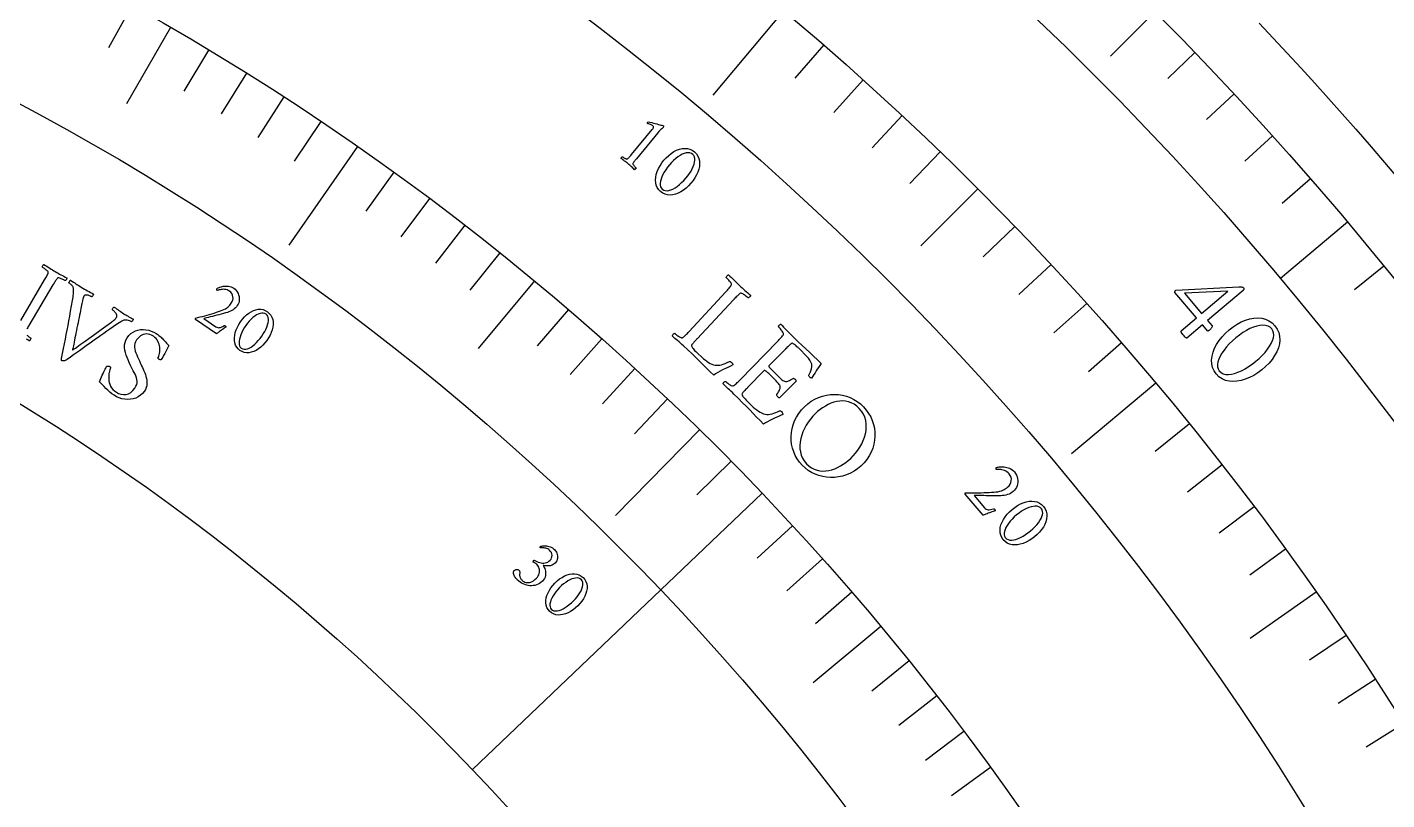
# Model space of a CAD drawing. Header units: millimetres. Extents: x -60 to 60, y -60 to 77.
# Drawn here: x 21.3 to 45.75, y 27.41 to 41.3 of the extents above; entities that cross this region are included whole.
import ezdxf

# ---------------------------------------------------------------- set-up
doc = ezdxf.new("R2010")
doc.units = ezdxf.units.MM
for name, color, linetype in [('CUT_OUTER', 1, 'Continuous'), ('ENGRAVE', 7, 'Continuous'), ('ENGRAVE_FINE', 8, 'Continuous'), ('TEXT', 5, 'Continuous')]:
    doc.layers.add(name, color=color, linetype=linetype)

msp = doc.modelspace()

# ---------------------------------------------------------------- linework, layer by layer
at = {"layer": 'CUT_OUTER'}
msp.add_lwpolyline([(43.4548, 41.3724), (43.7079, 41.105), (43.9593, 40.8361), (44.209, 40.5656), (44.4571, 40.2935), (44.7035, 40.02), (44.9482, 39.7449), (45.1912, 39.4684), (45.4325, 39.1904), (45.6721, 38.9109), (45.91, 38.6299)], dxfattribs=at)
at = {"layer": 'ENGRAVE'}
for points in [[(34.9034, 41.5962), (33.6306, 40.0794)], [(41.5779, 41.5779), (40.7824, 40.7824)], [(23.8767, 41.294), (23.0838, 39.9227)], [(27.2413, 39.1561), (26.0077, 37.383)], [(38.3959, 38.3959), (37.3692, 37.3692)], [(45.0434, 37.7959), (43.8369, 36.7835)], [(30.4203, 36.7409), (29.4102, 35.5208)], [(41.5962, 34.9034), (40.0794, 33.6306)], [(33.3912, 34.0634), (31.8792, 32.5209)], [(34.5164, 32.9227), (29.3064, 27.9533)], [(44.48, 31.1452), (43.2905, 30.3124)], [(36.6513, 30.5283), (35.4342, 29.5145)]]:
    msp.add_lwpolyline(points, dxfattribs=at)
for radius in [58.8, 58.8, 57.225, 54.3, 54.3, 51.99, 47.7, 47.7, 45.18, 40.5, 40.5]:
    msp.add_circle((0, 0), radius, dxfattribs=at)
at = {"layer": 'ENGRAVE_FINE'}
for points in [[(23.1836, 41.6871), (22.7637, 40.932)], [(24.5634, 40.8893), (24.1184, 40.1486)], [(35.624, 40.9807), (35.1044, 40.383)], [(42.2972, 40.8459), (41.8116, 40.377)], [(25.2433, 40.473), (24.7861, 39.7399)], [(36.3338, 40.3528), (35.8038, 39.7642)], [(43.0036, 40.1015), (42.5099, 39.6412)], [(25.9164, 40.0453), (25.447, 39.32)], [(37.0325, 39.7125), (36.4924, 39.1333)], [(26.5825, 39.6063), (26.101, 38.8889)], [(43.6969, 39.3449), (43.1953, 38.8932)], [(37.7199, 39.0602), (37.1698, 38.4904)], [(27.8927, 38.6948), (27.3874, 37.9939)], [(44.3769, 38.5763), (43.8675, 38.1334)], [(28.5365, 38.2225), (28.0196, 37.5302)], [(29.1724, 37.7393), (28.644, 37.0558)], [(39.0602, 37.7199), (38.4904, 37.1698)], [(29.8005, 37.2454), (29.2607, 36.5708)], [(39.7125, 37.0325), (39.1333, 36.4924)], [(45.6962, 37.004), (45.1716, 36.5792)], [(31.0319, 36.2259), (30.4698, 35.5697)], [(40.3528, 36.3338), (39.7642, 35.8038)], [(31.6349, 35.7005), (31.0619, 35.0538)], [(40.9807, 35.624), (40.383, 35.1044)], [(32.2293, 35.1648), (31.6455, 34.5279)], [(32.8148, 34.6191), (32.2204, 33.992)], [(42.199, 34.1721), (41.5835, 33.6737)], [(33.9585, 33.4979), (33.3434, 32.8911)], [(42.789, 33.4304), (42.1649, 32.9428)], [(43.3659, 32.6786), (42.7334, 32.2019)], [(35.0648, 32.338), (34.4297, 31.7523)], [(43.9296, 31.9167), (43.2889, 31.4512)], [(35.6035, 31.7439), (34.9587, 31.1689)], [(36.1324, 31.1406), (35.4779, 30.5766)], [(45.0167, 30.3642), (44.3601, 29.9213)], [(37.16, 29.907), (36.4869, 29.3653)], [(45.5398, 29.5739), (44.8756, 29.1425)], [(37.6583, 29.2769), (36.9762, 28.7466)], [(38.1462, 28.6383), (37.4553, 28.1196)], [(46.049, 28.7746), (45.3774, 28.3549)], [(38.6235, 27.9913), (37.9239, 27.4843)]]:
    msp.add_lwpolyline(points, dxfattribs=at)
at = {"layer": 'TEXT'}
for points in [[(32.1674, 39.0089), (32.5419, 39.4631), (32.5508, 39.4745), (32.5575, 39.4845), (32.5619, 39.4933), (32.5642, 39.5007), (32.5644, 39.5073), (32.5628, 39.5135), (32.5592, 39.5193), (32.5538, 39.5248), (32.5461, 39.5302), (32.5357, 39.536), (32.5228, 39.5421), (32.5071, 39.5487), (32.4912, 39.5548), (32.4771, 39.5601), (32.4649, 39.5644), (32.4546, 39.5677), (32.4535, 39.5757), (32.4541, 39.5831), (32.4563, 39.5898), (32.4602, 39.5959), (32.4602, 39.5959), (32.4604, 39.5962), (32.4607, 39.5965), (32.4611, 39.597), (32.463, 39.599), (32.4648, 39.6003), (32.4665, 39.6009), (32.4682, 39.6009), (32.4999, 39.5923), (32.5315, 39.5839), (32.5629, 39.5757), (32.5941, 39.5678), (32.624, 39.5603), (32.6511, 39.5534), (32.6756, 39.5471), (32.6975, 39.5414), (32.7155, 39.5366), (32.7286, 39.5331), (32.7366, 39.5308), (32.7397, 39.5297), (32.742, 39.5277), (32.7444, 39.5251), (32.7456, 39.5219), (32.7456, 39.5183), (32.7445, 39.5141), (32.7428, 39.5099), (32.7413, 39.5061), (32.7398, 39.5027), (32.7385, 39.4998), (32.7367, 39.4982), (32.7315, 39.4937), (32.7227, 39.4861), (32.7105, 39.4755), (32.6956, 39.4617), (32.6789, 39.4444), (32.6603, 39.4237), (32.6398, 39.3996), (32.2557, 38.9359), (32.2454, 38.9235), (32.2356, 38.9114), (32.2262, 38.8997), (32.2173, 38.8884), (32.2092, 38.8776), (32.2024, 38.8673), (32.197, 38.8576), (32.1929, 38.8486), (32.1926, 38.8442), (32.1939, 38.8386), (32.1968, 38.8319), (32.2015, 38.824), (32.2073, 38.8157), (32.2136, 38.8075), (32.2204, 38.7995), (32.2277, 38.7917), (32.2347, 38.7845), (32.2407, 38.7786), (32.2457, 38.774), (32.2496, 38.7705), (32.2489, 38.7665), (32.2471, 38.762), (32.2442, 38.7568), (32.2403, 38.7511), (32.2358, 38.7459), (32.2315, 38.742), (32.2272, 38.7395), (32.2229, 38.7384), (32.2071, 38.7535), (32.192, 38.7678), (32.1774, 38.7815), (32.1636, 38.7945), (32.1496, 38.8073), (32.135, 38.8204), (32.1195, 38.8337), (32.1033, 38.8473), (32.0876, 38.8601), (32.0724, 38.8721), (32.0577, 38.8833), (32.0436, 38.8937), (32.0292, 38.904), (32.0137, 38.9151), (31.9972, 38.927), (31.9796, 38.9395), (31.9799, 38.9439), (31.9815, 38.9486), (31.9845, 38.9536), (31.9889, 38.959), (31.9937, 38.9639), (31.9982, 38.9677), (32.0023, 38.9703), (32.0061, 38.9718), (32.0102, 38.9686), (32.0158, 38.9646), (32.0227, 38.9598), (32.031, 38.9542), (32.0401, 38.9485), (32.0492, 38.9433), (32.0584, 38.9387), (32.0677, 38.9346), (32.0763, 38.9316), (32.0832, 38.9301), (32.0885, 38.9301), (32.0923, 38.9318), (32.1005, 38.9374), (32.109, 38.9445), (32.118, 38.9529), (32.1274, 38.9627), (32.1371, 38.9734), (32.147, 38.9847), (32.1571, 38.9965), (32.1674, 39.0089)], [(33.2981, 39.0585), (33.3336, 39.0229), (33.3608, 38.9839), (33.3796, 38.9415), (33.39, 38.8955), (33.3929, 38.8473), (33.3891, 38.7979), (33.3784, 38.7473), (33.3609, 38.6955), (33.3375, 38.6437), (33.3089, 38.593), (33.2752, 38.5434), (33.2364, 38.4949), (33.194, 38.4494), (33.1498, 38.4089), (33.1037, 38.3733), (33.0558, 38.3427), (33.007, 38.3178), (32.9585, 38.2996), (32.9103, 38.288), (32.8623, 38.283), (32.8156, 38.2857), (32.7714, 38.2969), (32.7295, 38.3167), (32.69, 38.3451), (32.6567, 38.3788), (32.6311, 38.4165), (32.6132, 38.4583), (32.6031, 38.504), (32.6001, 38.5524), (32.6037, 38.6021), (32.6137, 38.6531), (32.6303, 38.7054), (32.6527, 38.7578), (32.6804, 38.8091), (32.7133, 38.8593), (32.7514, 38.9083), (32.7932, 38.9543), (32.837, 38.9953), (32.8827, 39.0314), (32.9304, 39.0625), (32.979, 39.0877), (33.0276, 39.106), (33.0761, 39.1175), (33.1244, 39.122), (33.1715, 39.1188), (33.2162, 39.1072), (33.2584, 39.0871), (33.2981, 39.0585)], [(33.2691, 39.0128), (33.2441, 39.0295), (33.2163, 39.0394), (33.1855, 39.0426), (33.1519, 39.0391), (33.1163, 39.0295), (33.0796, 39.0147), (33.0418, 38.9945), (33.0029, 38.9691), (32.9637, 38.9391), (32.9251, 38.9051), (32.8871, 38.8672), (32.8498, 38.8253), (32.8151, 38.782), (32.7842, 38.7386), (32.757, 38.695), (32.7337, 38.6512), (32.7145, 38.6085), (32.7001, 38.5681), (32.6903, 38.5299), (32.6852, 38.494), (32.6853, 38.4614), (32.6912, 38.4332), (32.7028, 38.4093), (32.7203, 38.3898), (32.7464, 38.3723), (32.7751, 38.3621), (32.8065, 38.3592), (32.8404, 38.3636), (32.8762, 38.3744), (32.9132, 38.3906), (32.9512, 38.4122), (32.9904, 38.4392), (33.0298, 38.4705), (33.0685, 38.5052), (33.1065, 38.5432), (33.1437, 38.5845), (33.1791, 38.6279), (33.2103, 38.671), (33.2375, 38.7137), (33.2606, 38.7562), (33.2792, 38.7976), (33.2931, 38.8369), (33.3022, 38.8741), (33.3065, 38.9092), (33.3056, 38.9413), (33.2991, 38.9693), (33.2869, 38.9931), (33.2691, 39.0128)], [(22.2738, 36.6256), (22.3021, 36.6086), (22.3301, 36.5922), (22.3579, 36.5763), (22.3853, 36.5611), (22.4126, 36.5461), (22.4395, 36.5312), (22.4661, 36.5162), (22.4924, 36.5013), (22.4913, 36.4961), (22.4886, 36.4896), (22.4844, 36.4818), (22.4786, 36.4728), (22.4724, 36.4644), (22.4671, 36.4587), (22.4627, 36.4555), (22.4591, 36.455), (22.4542, 36.4576), (22.4467, 36.4611), (22.4365, 36.4655), (22.4237, 36.4708), (22.4095, 36.476), (22.395, 36.4801), (22.3804, 36.4831), (22.3655, 36.485), (22.3515, 36.4848), (22.3394, 36.4811), (22.3292, 36.474), (22.3208, 36.4636), (22.312, 36.4448), (22.3027, 36.4163), (22.2929, 36.3779), (22.2825, 36.3298), (22.2775, 36.3044), (22.2717, 36.2753), (22.2652, 36.2422), (22.258, 36.2053), (22.2502, 36.1654), (22.2419, 36.1236), (22.2331, 36.0798), (22.2239, 36.0342), (22.2144, 35.9875), (22.205, 35.9407), (22.1957, 35.8939), (22.1865, 35.847), (22.1774, 35.8011), (22.1686, 35.7571), (22.16, 35.7151), (22.1517, 35.6749), (22.1439, 35.6375), (22.1368, 35.6037), (22.1305, 35.5735), (22.1248, 35.5469), (22.1201, 35.5249), (22.1167, 35.5085), (22.1146, 35.4978), (22.1137, 35.4927), (22.1201, 35.4969), (22.1314, 35.5048), (22.1477, 35.5162), (22.1689, 35.5314), (22.1942, 35.5495), (22.2227, 35.57), (22.2543, 35.5928), (22.289, 35.6181), (22.3263, 35.6451), (22.3655, 35.6736), (22.4067, 35.7033), (22.4498, 35.7343), (22.4941, 35.7662), (22.5387, 35.7982), (22.5836, 35.8305), (22.6289, 35.8629), (22.6737, 35.895), (22.7172, 35.9262), (22.7593, 35.9563), (22.8002, 35.9855), (22.8154, 35.9965), (22.8305, 36.0083), (22.8455, 36.0208), (22.8603, 36.034), (22.874, 36.0472), (22.8859, 36.0598), (22.8958, 36.0719), (22.9039, 36.0833), (22.9106, 36.0971), (22.9132, 36.1111), (22.9118, 36.1252), (22.9064, 36.1395), (22.8983, 36.1535), (22.8892, 36.1666), (22.8789, 36.179), (22.8675, 36.1906), (22.8564, 36.2007), (22.8469, 36.209), (22.8391, 36.2152), (22.833, 36.2195), (22.8317, 36.2242), (22.8325, 36.2304), (22.8355, 36.238), (22.8406, 36.2472), (22.8468, 36.256), (22.8528, 36.2626), (22.8587, 36.2671), (22.8645, 36.2694), (22.8873, 36.2537), (22.9094, 36.2383), (22.9307, 36.2233), (22.9513, 36.2085), (22.972, 36.1938), (22.9935, 36.179), (23.0159, 36.1641), (23.0391, 36.1491), (23.0582, 36.1369), (23.0753, 36.1262), (23.0904, 36.117), (23.1035, 36.1091), (23.1156, 36.1021), (23.1276, 36.0952), (23.1396, 36.0885), (23.1515, 36.082), (23.1641, 36.0751), (23.178, 36.0674), (23.1931, 36.0589), (23.2096, 36.0495), (23.2083, 36.0443), (23.2052, 36.0378), (23.2004, 36.0301), (23.1938, 36.021), (23.187, 36.0127), (23.1817, 36.007), (23.1778, 36.0041), (23.1753, 36.0039), (23.1681, 36.0078), (23.1567, 36.0128), (23.1413, 36.0189), (23.1219, 36.0262), (23.1006, 36.0323), (23.0798, 36.035), (23.0595, 36.0344), (23.0397, 36.0305), (23.0244, 36.0252), (23.005, 36.0162), (22.9817, 36.0036), (22.9544, 35.9874), (22.9257, 35.9693), (22.898, 35.9513), (22.8715, 35.9333), (22.8461, 35.9154), (22.7873, 35.8737), (22.7311, 35.8337), (22.6774, 35.7954), (22.6262, 35.7588), (22.5767, 35.7234), (22.528, 35.6887), (22.4801, 35.6546), (22.433, 35.6213), (22.3859, 35.5879), (22.3379, 35.5538), (22.2891, 35.5191), (22.2396, 35.4836), (22.1881, 35.4469), (22.1339, 35.4083), (22.0767, 35.3679), (22.0168, 35.3257), (22.0004, 35.3149), (21.9853, 35.307), (21.9714, 35.3018), (21.9589, 35.2994), (21.9475, 35.2992), (21.9368, 35.3006), (21.927, 35.3036), (21.918, 35.3081), (21.916, 35.3103), (21.9151, 35.3138), (21.9152, 35.3186), (21.9165, 35.3246), (21.918, 35.3309), (21.9191, 35.3365), (21.9197, 35.3412), (21.9198, 35.3453), (21.9378, 35.4364), (21.955, 35.5245), (21.9716, 35.6096), (21.9876, 35.6916), (22.0032, 35.7725), (22.0188, 35.854), (22.0344, 35.9363), (22.05, 36.0193), (22.0659, 36.1049), (22.0821, 36.1951), (22.0986, 36.2897), (22.1154, 36.3889), (22.1207, 36.4193), (22.1252, 36.4483), (22.1291, 36.476), (22.1323, 36.5023), (22.1346, 36.5276), (22.1358, 36.5525), (22.1359, 36.5767), (22.1349, 36.6005), (22.1336, 36.6103), (22.1301, 36.6206), (22.1244, 36.6313), (22.1166, 36.6424), (22.1075, 36.6534), (22.0982, 36.6636), (22.0885, 36.6731), (22.0786, 36.6819), (22.0692, 36.6897), (22.0609, 36.6961), (22.0538, 36.7013), (22.0478, 36.7052), (22.0479, 36.7071), (22.05, 36.7118), (22.0541, 36.7194), (22.0602, 36.7297), (22.0665, 36.7401), (22.0715, 36.7476), (22.075, 36.7522), (22.0771, 36.7539), (22.1056, 36.7356), (22.1314, 36.7186), (22.1545, 36.7031), (22.175, 36.689), (22.1956, 36.675), (22.219, 36.6598), (22.245, 36.6433), (22.2738, 36.6256)], [(33.3478, 35.6991), (33.346, 35.6972), (33.3439, 35.6949), (33.3413, 35.6922), (33.3384, 35.689), (33.3308, 35.6809), (33.3221, 35.6716), (33.3123, 35.6611), (33.3014, 35.6495), (33.2904, 35.6374), (33.28, 35.6257), (33.2704, 35.6144), (33.2614, 35.6033), (33.254, 35.5933), (33.249, 35.585), (33.2464, 35.5784), (33.2461, 35.5735), (33.25, 35.56), (33.2558, 35.5467), (33.2637, 35.5337), (33.2737, 35.5209), (33.2864, 35.5069), (33.3029, 35.4899), (33.3232, 35.47), (33.3471, 35.4472), (33.4386, 35.3609), (33.4631, 35.339), (33.49, 35.3174), (33.5193, 35.2961), (33.551, 35.275), (33.5833, 35.2561), (33.6142, 35.2414), (33.6438, 35.2309), (33.6722, 35.2247), (33.6982, 35.2225), (33.7256, 35.2229), (33.7546, 35.2259), (33.785, 35.2315), (33.8174, 35.2403), (33.8523, 35.2531), (33.8896, 35.2699), (33.9294, 35.2907), (33.9363, 35.2925), (33.9441, 35.291), (33.9527, 35.2863), (33.9622, 35.2783), (33.9753, 35.2646), (33.9847, 35.2519), (33.9904, 35.2404), (33.9924, 35.2301), (33.9481, 35.2078), (33.9023, 35.185), (33.8549, 35.1616), (33.8061, 35.1377), (33.7591, 35.1136), (33.717, 35.09), (33.6799, 35.0667), (33.6478, 35.0439), (33.583, 35.1064), (33.5187, 35.169), (33.4549, 35.2317), (33.3915, 35.2945), (33.3261, 35.359), (33.256, 35.427), (33.1812, 35.4982), (33.1017, 35.5728), (33.0738, 35.5984), (33.0471, 35.6223), (33.0216, 35.6445), (32.9972, 35.665), (32.9734, 35.685), (32.9494, 35.7057), (32.9252, 35.7271), (32.9009, 35.7491), (32.9018, 35.7558), (32.9047, 35.7629), (32.9097, 35.7704), (32.9169, 35.7783), (32.9248, 35.7855), (32.932, 35.7909), (32.9387, 35.7946), (32.9446, 35.7966), (32.9509, 35.7911), (32.9595, 35.7841), (32.9705, 35.7754), (32.9839, 35.765), (32.9986, 35.7543), (33.0135, 35.7444), (33.0286, 35.7353), (33.0438, 35.727), (33.0577, 35.7206), (33.0691, 35.7169), (33.0778, 35.7161), (33.0839, 35.7182), (33.0969, 35.7263), (33.1106, 35.7365), (33.125, 35.749), (33.1399, 35.7636), (33.1555, 35.7796), (33.1715, 35.7963), (33.188, 35.8138), (33.205, 35.832), (33.8578, 36.5365), (33.8747, 36.5549), (33.891, 36.5728), (33.9068, 36.5903), (33.9219, 36.6074), (33.9356, 36.6238), (33.9471, 36.6394), (33.9564, 36.654), (33.9635, 36.6678), (33.9655, 36.6747), (33.9641, 36.6837), (33.9592, 36.6947), (33.9508, 36.7078), (33.9404, 36.7218), (33.9293, 36.7359), (33.9175, 36.75), (33.9052, 36.764), (33.8935, 36.7768), (33.8836, 36.7874), (33.8756, 36.7956), (33.8695, 36.8016), (33.8709, 36.8077), (33.874, 36.8147), (33.8788, 36.8224), (33.8853, 36.8309), (33.8926, 36.8386), (33.8996, 36.8443), (33.9065, 36.8477), (33.9132, 36.849), (33.9382, 36.8243), (33.9629, 36.7997), (33.9873, 36.7751), (34.0113, 36.7506), (34.0352, 36.7264), (34.0592, 36.7028), (34.0832, 36.6796), (34.1073, 36.6569), (34.1322, 36.6339), (34.1571, 36.6116), (34.182, 36.5899), (34.2068, 36.5687), (34.2318, 36.5476), (34.2573, 36.5258), (34.2831, 36.5034), (34.3094, 36.4804), (34.3086, 36.4736), (34.3057, 36.4665), (34.3006, 36.4591), (34.2933, 36.4513), (34.2853, 36.4441), (34.278, 36.4388), (34.2713, 36.4352), (34.2652, 36.4334), (34.2589, 36.4391), (34.2501, 36.4465), (34.2389, 36.4555), (34.2252, 36.4663), (34.2104, 36.4775), (34.1957, 36.488), (34.1811, 36.4978), (34.1667, 36.5069), (34.1533, 36.5141), (34.1419, 36.5183), (34.1325, 36.5194), (34.1251, 36.5175), (34.1143, 36.5106), (34.1029, 36.5019), (34.0909, 36.4915), (34.0782, 36.4793), (34.0649, 36.4659), (34.0512, 36.4517), (34.037, 36.4368), (34.0223, 36.4212), (34.0199, 36.4187), (34.0176, 36.4161), (34.0152, 36.4136), (34.0129, 36.4111), (34.0105, 36.4086), (34.0082, 36.406), (34.0058, 36.4035), (34.0034, 36.401)], [(24.8765, 35.9111), (24.8613, 35.9012), (24.8454, 35.8905), (24.8287, 35.8789), (24.8112, 35.8666), (24.7937, 35.854), (24.7769, 35.8419), (24.7608, 35.8302), (24.7454, 35.8189), (24.7317, 35.8088), (24.7204, 35.8004), (24.7115, 35.7939), (24.7052, 35.7891), (24.3291, 36.0458), (24.3283, 36.0482), (24.3276, 36.0511), (24.3271, 36.0543), (24.3268, 36.058), (24.3267, 36.0616), (24.327, 36.0646), (24.3276, 36.0671), (24.3286, 36.069), (24.3693, 36.0796), (24.4106, 36.0905), (24.4526, 36.1017), (24.4954, 36.1133), (24.5381, 36.1251), (24.5802, 36.1371), (24.6217, 36.1493), (24.6626, 36.1617), (24.702, 36.1742), (24.7391, 36.1866), (24.7739, 36.1989), (24.8065, 36.2111), (24.8381, 36.2244), (24.8657, 36.2382), (24.8892, 36.2526), (24.9087, 36.2675), (24.9257, 36.2832), (24.9418, 36.3002), (24.9569, 36.3185), (24.9712, 36.338), (24.9875, 36.3662), (24.9979, 36.3952), (25.0025, 36.4249), (25.0012, 36.4554), (24.9942, 36.4846), (24.9816, 36.5107), (24.9634, 36.5336), (24.9396, 36.5533), (24.9174, 36.5667), (24.895, 36.5768), (24.8724, 36.5834), (24.8496, 36.5867), (24.8274, 36.5876), (24.8064, 36.587), (24.7867, 36.5849), (24.7682, 36.5814), (24.7518, 36.5772), (24.7379, 36.5732), (24.7268, 36.5695), (24.7183, 36.5661), (24.7151, 36.5689), (24.7126, 36.5726), (24.7105, 36.5773), (24.709, 36.583), (24.7081, 36.5885), (24.7078, 36.593), (24.708, 36.5964), (24.7089, 36.5986), (24.7153, 36.6029), (24.7244, 36.6079), (24.7362, 36.6137), (24.7507, 36.6202), (24.7674, 36.6267), (24.7857, 36.6325), (24.8057, 36.6376), (24.8274, 36.6419), (24.8502, 36.645), (24.8733, 36.6464), (24.8969, 36.646), (24.9209, 36.644), (24.9448, 36.6395), (24.9682, 36.6321), (24.9911, 36.6215), (25.0134, 36.6079), (25.0383, 36.5885), (25.0598, 36.5666), (25.0778, 36.5422), (25.0923, 36.5153), (25.1032, 36.4871), (25.1106, 36.4585), (25.1144, 36.4296), (25.1147, 36.4004), (25.1113, 36.3717), (25.1042, 36.3446), (25.0935, 36.319), (25.0792, 36.2948), (25.0622, 36.2725), (25.0436, 36.2523), (25.0234, 36.2343), (25.0015, 36.2184), (24.9783, 36.2044), (24.9541, 36.1922), (24.9288, 36.1818), (24.9025, 36.1731), (24.8665, 36.1627), (24.829, 36.1523), (24.7899, 36.1418), (24.7493, 36.1312), (24.7085, 36.1207), (24.6689, 36.1107), (24.6306, 36.1009), (24.5935, 36.0916), (24.5588, 36.0829), (24.5278, 36.0751), (24.5005, 36.0681), (24.4769, 36.062), (24.6931, 35.9142), (24.7094, 35.9049), (24.726, 35.8992), (24.7429, 35.8971), (24.7602, 35.8985), (24.7783, 35.9032), (24.798, 35.9108), (24.8193, 35.9214), (24.842, 35.935), (24.8457, 35.9368), (24.8497, 35.9371), (24.8541, 35.9359), (24.8589, 35.9332), (24.8608, 35.9317), (24.863, 35.9296), (24.8656, 35.9267), (24.8685, 35.9233), (24.8713, 35.9196), (24.8736, 35.9164), (24.8754, 35.9136), (24.8765, 35.9111)], [(43.1726, 36.6176), (43.1773, 36.6109), (43.18, 36.604), (43.1806, 36.597), (43.1791, 36.5899), (43.1763, 36.5831), (43.1729, 36.5771), (43.1689, 36.5717), (43.1642, 36.5672), (42.5275, 36.0277), (42.6087, 35.9315), (42.6109, 35.9264), (42.6104, 35.9195), (42.6073, 35.9106), (42.6014, 35.8998), (42.5935, 35.8882), (42.5841, 35.8767), (42.5731, 35.8653), (42.5606, 35.8541), (42.5519, 35.8472), (42.5438, 35.8421), (42.5365, 35.8386), (42.5299, 35.8367), (42.4348, 35.9492), (42.152, 35.7096), (42.1512, 35.7101), (42.1487, 35.7114), (42.1446, 35.7137), (42.1388, 35.7168), (42.1305, 35.7229), (42.1189, 35.7341), (42.1038, 35.7503), (42.0853, 35.7715), (42.0647, 35.7973), (42.052, 35.8174), (42.0469, 35.8316), (42.0497, 35.8401), (42.3268, 36.0764), (41.9379, 36.5277), (41.9373, 36.5339), (41.9376, 36.54), (41.9389, 36.5461), (41.9412, 36.552), (41.9439, 36.5576), (41.9469, 36.5624), (41.9499, 36.5664), (41.9531, 36.5697), (43.09, 36.6313), (43.0992, 36.6312), (43.1099, 36.6309), (43.122, 36.6303), (43.1355, 36.6295), (43.1486, 36.6281), (43.1591, 36.6256), (43.1671, 36.6222), (43.1726, 36.6176)], [(42.891, 36.5573), (42.1092, 36.5157), (42.4192, 36.1551)], [(25.6192, 36.1849), (25.6542, 36.1556), (25.682, 36.1225), (25.7025, 36.0856), (25.7158, 36.0448), (25.7223, 36.0014), (25.7228, 35.9563), (25.7173, 35.9096), (25.7057, 35.8613), (25.6887, 35.8125), (25.667, 35.7642), (25.6405, 35.7166), (25.6093, 35.6695), (25.5746, 35.6249), (25.5379, 35.5847), (25.499, 35.5487), (25.4581, 35.517), (25.416, 35.4905), (25.3736, 35.4701), (25.3308, 35.4557), (25.2878, 35.4473), (25.2453, 35.4459), (25.2044, 35.4524), (25.1649, 35.4669), (25.1268, 35.4894), (25.0938, 35.5172), (25.0676, 35.5493), (25.0481, 35.5856), (25.0352, 35.6261), (25.0285, 35.6697), (25.0277, 35.715), (25.0326, 35.762), (25.0433, 35.8107), (25.0593, 35.86), (25.0802, 35.9087), (25.1058, 35.9568), (25.1364, 36.0043), (25.1704, 36.0494), (25.2067, 36.0901), (25.2451, 36.1266), (25.2858, 36.1586), (25.3278, 36.1854), (25.3702, 36.206), (25.4132, 36.2203), (25.4566, 36.2283), (25.4996, 36.2293), (25.541, 36.2224), (25.5809, 36.2076), (25.6192, 36.1849)], [(25.5966, 36.1412), (25.5726, 36.1542), (25.5466, 36.161), (25.5185, 36.1614), (25.4884, 36.1554), (25.4569, 36.1439), (25.4249, 36.1274), (25.3923, 36.1061), (25.3591, 36.0799), (25.326, 36.0495), (25.2939, 36.0156), (25.2626, 35.9782), (25.2322, 35.9373), (25.2043, 35.8952), (25.1799, 35.8533), (25.1589, 35.8116), (25.1413, 35.7701), (25.1275, 35.7299), (25.1177, 35.6921), (25.112, 35.6568), (25.1103, 35.6238), (25.113, 35.5943), (25.1207, 35.5692), (25.1332, 35.5486), (25.1505, 35.5323), (25.1756, 35.5186), (25.2025, 35.5117), (25.2311, 35.5117), (25.2615, 35.5184), (25.293, 35.5311), (25.3251, 35.5488), (25.3578, 35.5714), (25.3911, 35.5991), (25.4242, 35.6307), (25.4564, 35.6652), (25.4877, 35.7027), (25.5181, 35.7431), (25.5466, 35.7853), (25.5714, 35.8268), (25.5925, 35.8678), (25.6099, 35.9082), (25.6234, 35.9471), (25.6327, 35.9838), (25.6379, 36.0182), (25.639, 36.0504), (25.6356, 36.0794), (25.6274, 36.1042), (25.6144, 36.1248), (25.5966, 36.1412)], [(35.0431, 35.7633), (35.1027, 35.7054), (35.1659, 35.645), (35.2325, 35.5822), (35.3024, 35.5171), (35.3733, 35.4507), (35.4427, 35.3844), (35.5105, 35.3183), (35.5767, 35.2522), (35.5515, 35.2183), (35.5281, 35.185), (35.5066, 35.1524), (35.4869, 35.1203), (35.4678, 35.0884), (35.4481, 35.0563), (35.4277, 35.0241), (35.4068, 34.9916), (35.3984, 34.993), (35.3895, 34.9968), (35.3803, 35.0031), (35.3706, 35.0118), (35.3619, 35.0221), (35.357, 35.0313), (35.3561, 35.0394), (35.359, 35.0464), (35.3884, 35.1046), (35.4062, 35.1567), (35.4125, 35.2028), (35.4073, 35.243), (35.3937, 35.2795), (35.3746, 35.3149), (35.3503, 35.349), (35.3205, 35.382), (35.1806, 35.5211), (35.1745, 35.5271), (35.1662, 35.535), (35.1557, 35.5448), (35.1431, 35.5567), (35.1294, 35.5691), (35.1158, 35.5808), (35.1023, 35.5918), (35.0889, 35.6021), (35.0765, 35.6104), (35.066, 35.6157), (35.0575, 35.6178), (35.0508, 35.6169), (35.0399, 35.6103), (35.0282, 35.602), (35.0159, 35.5919), (35.0029, 35.58), (34.9896, 35.5671), (34.9761, 35.5539), (34.9625, 35.5404), (34.9488, 35.5266), (34.9435, 35.5212), (34.9387, 35.5164), (34.9346, 35.5122), (34.931, 35.5086), (34.6371, 35.2098), (34.6355, 35.2055), (34.6372, 35.1991), (34.6422, 35.1908), (34.6505, 35.1804), (34.6608, 35.1688), (34.672, 35.1568), (34.684, 35.1443), (34.6968, 35.1315), (34.7809, 35.0483), (34.8083, 35.0214), (34.8329, 34.9982), (34.8547, 34.9785), (34.8737, 34.9623), (34.8908, 34.9496), (34.9067, 34.94), (34.9215, 34.9335), (34.9352, 34.9303), (34.9486, 34.9297), (34.9626, 34.9314), (34.9772, 34.9353), (34.9924, 34.9415), (35.009, 34.9496), (35.0279, 34.9597), (35.049, 34.9715), (35.0724, 34.9852), (35.0795, 34.9881), (35.0875, 34.9871), (35.0967, 34.9822), (35.1068, 34.9735), (35.1155, 34.9638), (35.1216, 34.9545), (35.1253, 34.9457), (35.1266, 34.9373), (34.8261, 34.6384), (34.8192, 34.6397), (34.8114, 34.6434), (34.8029, 34.6495), (34.7935, 34.6581), (34.7854, 34.6677), (34.7805, 34.6769), (34.7789, 34.6857), (34.7805, 34.694), (34.7963, 34.7207), (34.8095, 34.7437), (34.8199, 34.763), (34.8278, 34.7787), (34.8336, 34.7917), (34.8379, 34.8028), (34.8409, 34.812), (34.8424, 34.8195), (34.8429, 34.826), (34.8428, 34.8325), (34.842, 34.8391), (34.8407, 34.8456), (34.8383, 34.854), (34.8327, 34.8646), (34.8239, 34.8773), (34.812, 34.8922), (34.798, 34.9084), (34.783, 34.9251), (34.7672, 34.9423), (34.7504, 34.96), (34.7333, 34.9777), (34.7167, 34.9947), (34.7005, 35.0111), (34.6846, 35.0269), (34.6735, 35.0378), (34.6616, 35.0493), (34.6488, 35.0614), (34.6352, 35.0741), (34.6216, 35.0866), (34.6087, 35.0979), (34.5965, 35.1081), (34.585, 35.1172), (34.5748, 35.1241), (34.5663, 35.1279), (34.5596, 35.1285), (34.5547, 35.126), (34.2543, 34.8206), (34.2524, 34.8188), (34.2502, 34.8165), (34.2476, 34.8138), (34.2446, 34.8108), (34.2325, 34.7984), (34.2189, 34.7843), (34.2038, 34.7684), (34.1872, 34.7509), (34.1722, 34.734), (34.1616, 34.7203), (34.1556, 34.7099), (34.1542, 34.7026), (34.1577, 34.6889), (34.1632, 34.6755), (34.1708, 34.6623), (34.1804, 34.6493), (34.1928, 34.6349), (34.2089, 34.6175), (34.2286, 34.5971), (34.2519, 34.5737), (34.3282, 34.498), (34.3572, 34.4706), (34.3873, 34.4447), (34.4187, 34.4205), (34.4513, 34.3979), (34.4836, 34.3781), (34.5144, 34.3623), (34.5436, 34.3506), (34.5711, 34.3428), (34.6014, 34.3378), (34.6322, 34.3373), (34.6635, 34.3413), (34.6954, 34.3499), (34.728, 34.3614), (34.7613, 34.3739), (34.7953, 34.3875), (34.83, 34.4022), (34.8369, 34.4038), (34.8446, 34.4021), (34.8532, 34.3972), (34.8625, 34.389), (34.8752, 34.3749), (34.8842, 34.362), (34.8896, 34.3504), (34.8914, 34.34), (34.8465, 34.3189), (34.8001, 34.2973), (34.7522, 34.2751), (34.7028, 34.2524), (34.6551, 34.2296), (34.6125, 34.207), (34.5748, 34.1848), (34.5421, 34.1628), (34.4789, 34.2269), (34.4162, 34.2911), (34.3541, 34.3555), (34.2924, 34.4199), (34.2286, 34.4861), (34.1603, 34.5558), (34.0874, 34.629), (34.0098, 34.7056), (33.9826, 34.7319), (33.9566, 34.7565), (33.9316, 34.7793), (33.9078, 34.8004), (33.8844, 34.8211), (33.861, 34.8424), (33.8374, 34.8644), (33.8137, 34.8871), (33.8147, 34.8937), (33.8178, 34.9007), (33.823, 34.9081), (33.8304, 34.9158), (33.8385, 34.9228), (33.8459, 34.928), (33.8526, 34.9316), (33.8586, 34.9334), (33.8647, 34.9278), (33.8731, 34.9205), (33.8839, 34.9115), (33.8971, 34.9008), (33.9115, 34.8897), (33.9261, 34.8794), (33.9409, 34.87), (33.9559, 34.8613), (33.9697, 34.8545), (33.9809, 34.8505), (33.9896, 34.8495), (33.9957, 34.8514), (34.009, 34.8592), (34.023, 34.8691), (34.0376, 34.8811), (34.053, 34.8953), (34.0689, 34.9109), (34.0854, 34.9273), (34.1023, 34.9443), (34.1197, 34.9621), (34.7906, 35.6495), (34.8079, 35.6674), (34.8247, 35.6849), (34.8409, 35.702), (34.8565, 35.7187), (34.8706, 35.7347), (34.8825, 35.75), (34.8922, 35.7644), (34.8996, 35.778), (34.9018, 35.7848), (34.9007, 35.7938), (34.896, 35.805), (34.888, 35.8182), (34.8779, 35.8326), (34.8672, 35.8469), (34.8558, 35.8613), (34.8438, 35.8756), (34.8325, 35.8888), (34.8229, 35.8996), (34.8151, 35.908), (34.8091, 35.9141), (34.8107, 35.9202), (34.8139, 35.9271), (34.8189, 35.9347), (34.8257, 35.943), (34.8331, 35.9506), (34.8403, 35.956), (34.8473, 35.9593), (34.854, 35.9604), (34.8784, 35.9351), (34.9024, 35.9098), (34.9262, 35.8846), (34.9496, 35.8595), (34.9728, 35.8347), (34.9962, 35.8104), (35.0196, 35.7866), (35.0431, 35.7633)], [(43.7357, 35.933), (43.7776, 35.8728), (43.8066, 35.8097), (43.8227, 35.7439), (43.826, 35.6753), (43.8178, 35.6054), (43.7996, 35.5355), (43.7713, 35.4658), (43.733, 35.3961), (43.6861, 35.328), (43.6321, 35.2628), (43.571, 35.2005), (43.5028, 35.1412), (43.4304, 35.0871), (43.3567, 35.0405), (43.2815, 35.0015), (43.2049, 34.9701), (43.1287, 34.9471), (43.0546, 34.9335), (42.9825, 34.9293), (42.9126, 34.9346), (42.8466, 34.9503), (42.7862, 34.9777), (42.7314, 35.0167), (42.6822, 35.0674), (42.6431, 35.1241), (42.6162, 35.1846), (42.6014, 35.2488), (42.5986, 35.3168), (42.6067, 35.3868), (42.6244, 35.4571), (42.6518, 35.5275), (42.6888, 35.5983), (42.7342, 35.6676), (42.7868, 35.7341), (42.8467, 35.7976), (42.9137, 35.8582), (42.9852, 35.9135), (43.0583, 35.9612), (43.1329, 36.0012), (43.2092, 36.0336), (43.2853, 36.0573), (43.3596, 36.0711), (43.432, 36.075), (43.5025, 36.0691), (43.5693, 36.0524), (43.6305, 36.0241), (43.6859, 35.9843), (43.7357, 35.933)], [(43.6824, 35.8749), (43.6508, 35.9054), (43.6134, 35.9269), (43.5701, 35.9394), (43.521, 35.943), (43.4676, 35.9385), (43.4111, 35.9266), (43.3518, 35.9075), (43.2895, 35.8811), (43.2257, 35.8481), (43.1618, 35.8092), (43.0978, 35.7646), (43.0336, 35.7142), (42.9729, 35.661), (42.9176, 35.6066), (42.8676, 35.5511), (42.823, 35.4944), (42.7847, 35.4382), (42.7537, 35.384), (42.73, 35.3318), (42.7135, 35.2817), (42.7053, 35.235), (42.7065, 35.1931), (42.717, 35.156), (42.737, 35.1236), (42.7699, 35.0919), (42.8084, 35.07), (42.8524, 35.0578), (42.9022, 35.0554), (42.9562, 35.0617), (43.0132, 35.0754), (43.0733, 35.0965), (43.1363, 35.125), (43.2008, 35.1598), (43.2651, 35.1995), (43.3293, 35.244), (43.3933, 35.2935), (43.4551, 35.3465), (43.5109, 35.4001), (43.5608, 35.4544), (43.6048, 35.5093), (43.642, 35.5637), (43.672, 35.6164), (43.6945, 35.6674), (43.7097, 35.7167), (43.7166, 35.763), (43.7144, 35.8047), (43.703, 35.8421), (43.6824, 35.8749)], [(23.6214, 35.7908), (23.6469, 35.7734), (23.6696, 35.7568), (23.6895, 35.7409), (23.7067, 35.7258), (23.7224, 35.7107), (23.738, 35.695), (23.7534, 35.6785), (23.7686, 35.6614), (23.7848, 35.643), (23.803, 35.6226), (23.8231, 35.6003), (23.8452, 35.576), (23.8284, 35.5404), (23.8107, 35.5046), (23.7921, 35.4687), (23.7727, 35.4326), (23.7539, 35.3987), (23.7375, 35.3696), (23.7235, 35.3451), (23.7119, 35.3253), (23.7091, 35.3214), (23.7048, 35.3194), (23.6989, 35.3191), (23.6914, 35.3207), (23.6836, 35.3232), (23.6769, 35.3258), (23.6711, 35.3286), (23.6663, 35.3314), (23.6609, 35.3356), (23.6567, 35.3402), (23.6538, 35.3453), (23.652, 35.3507), (23.66, 35.3683), (23.6672, 35.3883), (23.6734, 35.4107), (23.6788, 35.4355), (23.6829, 35.4618), (23.685, 35.4888), (23.6852, 35.5165), (23.6834, 35.5448), (23.6795, 35.5731), (23.6729, 35.6009), (23.6638, 35.6281), (23.6521, 35.6547), (23.6373, 35.68), (23.6191, 35.7031), (23.5974, 35.724), (23.5723, 35.7428), (23.5383, 35.7626), (23.5056, 35.7764), (23.4742, 35.7841), (23.4442, 35.7857), (23.4156, 35.7825), (23.3888, 35.7758), (23.3636, 35.7655), (23.3402, 35.7517), (23.3188, 35.7354), (23.2998, 35.718), (23.283, 35.6994), (23.2685, 35.6796), (23.25, 35.6463), (23.2377, 35.6129), (23.2316, 35.5795), (23.2317, 35.5459), (23.2365, 35.5121), (23.2444, 35.478), (23.2555, 35.4437), (23.2698, 35.4091), (23.2857, 35.3742), (23.3014, 35.339), (23.3171, 35.3036), (23.3327, 35.2678), (23.3451, 35.2409), (23.3581, 35.2126), (23.3718, 35.1829), (23.386, 35.1519), (23.4001, 35.12), (23.4131, 35.0875), (23.4252, 35.0544), (23.4361, 35.0208), (23.4451, 34.9869), (23.4509, 34.9531), (23.4538, 34.9193), (23.4535, 34.8856), (23.4494, 34.8523), (23.4406, 34.8199), (23.4271, 34.7883), (23.409, 34.7575), (23.3767, 34.7163), (23.34, 34.6818), (23.2989, 34.6541), (23.2534, 34.6332), (23.2052, 34.6187), (23.156, 34.6104), (23.1059, 34.6081), (23.0547, 34.612), (23.004, 34.6217), (22.9554, 34.6368), (22.9087, 34.6574), (22.8641, 34.6835), (22.824, 34.7116), (22.7862, 34.7414), (22.7506, 34.7731), (22.7172, 34.8066), (22.6857, 34.8399), (22.6555, 34.871), (22.6268, 34.8999), (22.5995, 34.9267), (22.6108, 34.9551), (22.623, 34.9841), (22.6361, 35.0137), (22.6501, 35.044), (22.6641, 35.0737), (22.6775, 35.1013), (22.6902, 35.127), (22.7021, 35.1507), (22.7128, 35.1712), (22.7213, 35.1874), (22.7277, 35.1991), (22.7321, 35.2064), (22.7391, 35.2077), (22.7463, 35.2084), (22.7536, 35.2086), (22.7611, 35.2082), (22.7683, 35.2072), (22.7753, 35.2054), (22.7818, 35.2028), (22.7879, 35.1993), (22.7943, 35.1939), (22.7978, 35.1875), (22.7987, 35.1801), (22.7968, 35.1718), (22.7915, 35.1566), (22.7863, 35.1384), (22.7809, 35.1169), (22.7755, 35.0924), (22.7708, 35.0655), (22.7679, 35.037), (22.7666, 35.007), (22.7671, 34.9754), (22.7701, 34.9432), (22.7766, 34.9113), (22.7865, 34.8797), (22.7999, 34.8484), (22.8179, 34.8181), (22.8412, 34.7895), (22.87, 34.7625), (22.9043, 34.7373), (22.9448, 34.7153), (22.9872, 34.7017), (23.0315, 34.6964), (23.0776, 34.6993), (23.1229, 34.7115), (23.1645, 34.734), (23.2023, 34.7667), (23.2363, 34.8097), (23.2562, 34.8438), (23.2697, 34.8766), (23.2767, 34.9083), (23.2772, 34.9388), (23.2729, 34.9688), (23.2654, 34.9991), (23.2547, 35.0297), (23.2408, 35.0606), (23.2249, 35.0921), (23.2083, 35.1247), (23.1911, 35.1583), (23.173, 35.193), (23.1538, 35.2331), (23.1346, 35.2745), (23.1155, 35.3172), (23.0963, 35.3612), (23.0792, 35.406), (23.066, 35.451), (23.0567, 35.4964), (23.0514, 35.542), (23.0518, 35.5873), (23.0598, 35.6316), (23.0754, 35.6749), (23.0987, 35.7172), (23.1294, 35.7582), (23.1642, 35.7924), (23.2032, 35.8199), (23.2463, 35.8407), (23.2921, 35.855), (23.339, 35.8631), (23.3872, 35.8652), (23.4365, 35.8611), (23.4855, 35.8514), (23.5326, 35.8364), (23.5779, 35.8162), (23.6214, 35.7908)], [(36.3401, 34.4747), (36.3894, 34.4176), (36.4321, 34.3573), (36.4682, 34.2938), (36.4976, 34.2272), (36.5201, 34.1584), (36.5355, 34.0885), (36.5437, 34.0175), (36.5448, 33.9454), (36.5388, 33.8731), (36.5256, 33.8018), (36.5052, 33.7314), (36.4777, 33.6618), (36.4428, 33.5943), (36.4002, 33.5298), (36.3498, 33.4683), (36.2918, 33.4098), (36.2319, 33.3597), (36.1689, 33.3168), (36.1031, 33.2811), (36.0343, 33.2526), (35.9637, 33.231), (35.8925, 33.216), (35.8207, 33.2075), (35.7483, 33.2055), (35.6764, 33.2101), (35.6061, 33.2214), (35.5374, 33.2392), (35.4702, 33.2637), (35.4058, 33.2948), (35.3453, 33.3323), (35.2885, 33.3764), (35.2356, 33.4269), (35.1884, 33.4816), (35.1475, 33.5396), (35.1127, 33.601), (35.0841, 33.6658), (35.062, 33.7329), (35.0468, 33.8013), (35.0386, 33.8709), (35.0372, 33.9417), (35.0428, 34.0129), (35.0553, 34.0835), (35.0747, 34.1536), (35.101, 34.2231), (35.1344, 34.291), (35.1752, 34.356), (35.2234, 34.4182), (35.279, 34.4776), (35.3374, 34.5297), (35.3991, 34.5747), (35.464, 34.6127), (35.5322, 34.6436), (35.6024, 34.6675), (35.6735, 34.6846), (35.7454, 34.6948), (35.8181, 34.6981), (35.8905, 34.6944), (35.9617, 34.6837), (36.0317, 34.6658), (36.1003, 34.641), (36.1663, 34.6092), (36.2283, 34.5709), (36.2862, 34.5261), (36.3401, 34.4747)], [(36.2623, 34.4463), (36.2168, 34.489), (36.1694, 34.5233), (36.1202, 34.5494), (36.0691, 34.567), (36.0169, 34.5775), (35.9644, 34.5817), (35.9118, 34.5796), (35.8588, 34.5714), (35.8062, 34.5578), (35.7543, 34.5396), (35.7032, 34.5168), (35.653, 34.4895), (35.6043, 34.4587), (35.5579, 34.4254), (35.5139, 34.3898), (35.4722, 34.3517), (35.4266, 34.3045), (35.3843, 34.2541), (35.3452, 34.2007), (35.3093, 34.1442), (35.2774, 34.0856), (35.2504, 34.026), (35.2284, 33.9655), (35.2113, 33.904), (35.1998, 33.8426), (35.1948, 33.782), (35.1963, 33.7224), (35.2041, 33.6637), (35.2194, 33.6068), (35.2432, 33.5527), (35.2753, 33.5013), (35.3159, 33.4527), (35.3601, 33.4111), (35.4062, 33.3776), (35.4543, 33.3523), (35.5044, 33.335), (35.5559, 33.3248), (35.6081, 33.3208), (35.6611, 33.3229), (35.7148, 33.331), (35.7685, 33.3445), (35.8213, 33.3624), (35.8734, 33.3848), (35.9245, 33.4117), (35.9741, 33.442), (36.0214, 33.4745), (36.0663, 33.5094), (36.1088, 33.5467), (36.1553, 33.5929), (36.1984, 33.6422), (36.2383, 33.6947), (36.2749, 33.7503), (36.3073, 33.808), (36.3345, 33.8671), (36.3566, 33.9274), (36.3735, 33.989), (36.3846, 34.0508), (36.3891, 34.1118), (36.387, 34.1719), (36.3784, 34.2313), (36.3622, 34.2889), (36.3375, 34.3439), (36.3041, 34.3964), (36.2623, 34.4463)], [(38.7075, 32.6058), (38.6885, 32.5996), (38.6685, 32.5928), (38.6474, 32.5854), (38.6253, 32.5773), (38.6031, 32.569), (38.5818, 32.561), (38.5614, 32.5532), (38.5418, 32.5457), (38.5243, 32.5389), (38.5099, 32.5333), (38.4986, 32.5289), (38.4905, 32.5257), (38.1652, 32.9067), (38.165, 32.9095), (38.1652, 32.9127), (38.1656, 32.9163), (38.1663, 32.9203), (38.1672, 32.9241), (38.1684, 32.9273), (38.1698, 32.9297), (38.1713, 32.9315), (38.2176, 32.931), (38.2646, 32.9306), (38.3125, 32.9304), (38.3611, 32.9303), (38.4099, 32.9305), (38.4581, 32.9311), (38.5057, 32.9321), (38.5526, 32.9335), (38.5981, 32.9354), (38.641, 32.9379), (38.6816, 32.9408), (38.7196, 32.9444), (38.757, 32.9494), (38.7903, 32.9562), (38.8194, 32.9646), (38.8444, 32.9748), (38.867, 32.9867), (38.8889, 33.0001), (38.9103, 33.0151), (38.931, 33.0316), (38.9565, 33.057), (38.9759, 33.0847), (38.9893, 33.1149), (38.9968, 33.1476), (38.9978, 33.1807), (38.9919, 33.212), (38.9792, 33.2415), (38.9596, 33.2693), (38.94, 33.2899), (38.9191, 33.307), (38.897, 33.3206), (38.8738, 33.3307), (38.8504, 33.3381), (38.828, 33.3435), (38.8065, 33.3469), (38.7859, 33.3485), (38.7672, 33.3488), (38.7514, 33.3485), (38.7385, 33.3478), (38.7284, 33.3466), (38.7259, 33.3505), (38.7243, 33.3552), (38.7235, 33.3608), (38.7235, 33.3672), (38.7241, 33.3734), (38.7251, 33.3782), (38.7263, 33.3817), (38.7279, 33.3839), (38.7359, 33.3865), (38.7471, 33.3892), (38.7613, 33.392), (38.7785, 33.3947), (38.7981, 33.3968), (38.8192, 33.3977), (38.8419, 33.3973), (38.8662, 33.3956), (38.8912, 33.3924), (38.9162, 33.3872), (38.9411, 33.38), (38.9659, 33.3709), (38.99, 33.3593), (39.0127, 33.3446), (39.0339, 33.3269), (39.0537, 33.306), (39.0746, 33.2782), (39.091, 33.2488), (39.103, 33.2177), (39.1107, 33.185), (39.1142, 33.1519), (39.1138, 33.1194), (39.1095, 33.0877), (39.1013, 33.0566), (39.0894, 33.0272), (39.0741, 33.0004), (39.0554, 32.9763), (39.0332, 32.9548), (39.0087, 32.9359), (38.9832, 32.9199), (38.9565, 32.9066), (38.9287, 32.896), (38.9001, 32.8879), (38.8709, 32.8819), (38.841, 32.8781), (38.8106, 32.8764), (38.7694, 32.8758), (38.7266, 32.8755), (38.6821, 32.8756), (38.6359, 32.8761), (38.5896, 32.8768), (38.5447, 32.8775), (38.5011, 32.8782), (38.459, 32.879), (38.4197, 32.8798), (38.3846, 32.8804), (38.3536, 32.8809), (38.3267, 32.8812), (38.5137, 32.662), (38.5283, 32.6474), (38.5443, 32.6365), (38.5616, 32.6294), (38.5804, 32.6259), (38.601, 32.6257), (38.6241, 32.6281), (38.6497, 32.6333), (38.6778, 32.6411), (38.6822, 32.642), (38.6865, 32.6411), (38.6909, 32.6386), (38.6952, 32.6343), (38.6967, 32.6322), (38.6985, 32.6293), (38.7004, 32.6256), (38.7025, 32.621), (38.7045, 32.6164), (38.706, 32.6123), (38.707, 32.6087), (38.7075, 32.6058)], [(39.5747, 32.6829), (39.6035, 32.6418), (39.6234, 32.5986), (39.6346, 32.5535), (39.6369, 32.5065), (39.6314, 32.4585), (39.619, 32.4105), (39.5997, 32.3625), (39.5735, 32.3146), (39.5414, 32.2676), (39.5045, 32.2226), (39.4627, 32.1797), (39.416, 32.1386), (39.3664, 32.1012), (39.3158, 32.069), (39.2643, 32.042), (39.2117, 32.0201), (39.1594, 32.0041), (39.1084, 31.9945), (39.0589, 31.9915), (39.0108, 31.995), (38.9653, 32.0057), (38.9237, 32.0244), (38.8859, 32.0512), (38.8519, 32.086), (38.8249, 32.125), (38.8063, 32.1666), (38.796, 32.2108), (38.794, 32.2576), (38.7994, 32.3057), (38.8115, 32.3541), (38.8303, 32.4026), (38.8557, 32.4512), (38.8869, 32.4989), (38.923, 32.5446), (38.9641, 32.5883), (39.0102, 32.63), (39.0594, 32.668), (39.1096, 32.7008), (39.1608, 32.7284), (39.2132, 32.7508), (39.2655, 32.7672), (39.3165, 32.7768), (39.3662, 32.7796), (39.4147, 32.7756), (39.4605, 32.7643), (39.5025, 32.7451), (39.5405, 32.718), (39.5747, 32.6829)], [(39.5381, 32.643), (39.5165, 32.6637), (39.4907, 32.6784), (39.461, 32.6869), (39.4273, 32.6892), (39.3906, 32.686), (39.3519, 32.6777), (39.3112, 32.6645), (39.2684, 32.6462), (39.2246, 32.6234), (39.1807, 32.5967), (39.1367, 32.5659), (39.0926, 32.5312), (39.051, 32.4946), (39.013, 32.4571), (38.9787, 32.4189), (38.9481, 32.3799), (38.9218, 32.3412), (38.9006, 32.3039), (38.8843, 32.268), (38.873, 32.2335), (38.8675, 32.2013), (38.8684, 32.1725), (38.8757, 32.147), (38.8895, 32.1248), (38.9122, 32.103), (38.9387, 32.0879), (38.9691, 32.0796), (39.0033, 32.0781), (39.0404, 32.0825), (39.0796, 32.092), (39.1208, 32.1067), (39.1641, 32.1265), (39.2084, 32.1505), (39.2525, 32.178), (39.2965, 32.2088), (39.3403, 32.243), (39.3827, 32.2795), (39.421, 32.3165), (39.4551, 32.354), (39.4852, 32.3918), (39.5107, 32.4293), (39.5312, 32.4656), (39.5467, 32.5006), (39.557, 32.5345), (39.5617, 32.5662), (39.5602, 32.5949), (39.5523, 32.6205), (39.5381, 32.643)], [(30.7844, 31.9082), (30.7962, 31.8951), (30.8069, 31.8797), (30.8165, 31.8618), (30.825, 31.8416), (30.8316, 31.8199), (30.8356, 31.7976), (30.837, 31.7747), (30.8356, 31.7511), (30.831, 31.7278), (30.8222, 31.7056), (30.8094, 31.6845), (30.7926, 31.6645), (30.7773, 31.6507), (30.7607, 31.6393), (30.7427, 31.6304), (30.7235, 31.6239), (30.7037, 31.6194), (30.684, 31.6165), (30.6644, 31.6151), (30.6448, 31.6153), (30.6261, 31.6165), (30.6089, 31.6181), (30.5931, 31.6202), (30.5789, 31.6226), (30.59, 31.6063), (30.5999, 31.5876), (30.6086, 31.5666), (30.6159, 31.5434), (30.6211, 31.5187), (30.6234, 31.4933), (30.6229, 31.4673), (30.6195, 31.4407), (30.6123, 31.4142), (30.6008, 31.3887), (30.5847, 31.364), (30.5643, 31.3403), (30.5399, 31.3179), (30.514, 31.2992), (30.4867, 31.2842), (30.4578, 31.2728), (30.4281, 31.2648), (30.3982, 31.26), (30.368, 31.2582), (30.3375, 31.2595), (30.3071, 31.2636), (30.2773, 31.2703), (30.2481, 31.2797), (30.2195, 31.2917), (30.1918, 31.306), (30.1657, 31.3223), (30.1411, 31.3407), (30.118, 31.3611), (30.1086, 31.3709), (30.0986, 31.3824), (30.088, 31.3957), (30.077, 31.4108), (30.0664, 31.4268), (30.0573, 31.443), (30.0495, 31.4594), (30.0432, 31.4759), (30.0429, 31.4799), (30.043, 31.4854), (30.0436, 31.4924), (30.0446, 31.5008), (30.0464, 31.5095), (30.0493, 31.5174), (30.0533, 31.5245), (30.0583, 31.5308), (30.0684, 31.5399), (30.0791, 31.5465), (30.0904, 31.5507), (30.1023, 31.5525), (30.114, 31.552), (30.1245, 31.5495), (30.134, 31.5451), (30.1423, 31.5386), (30.1507, 31.5288), (30.1562, 31.5181), (30.1588, 31.5065), (30.1586, 31.494), (30.1572, 31.4813), (30.1562, 31.4689), (30.1557, 31.4568), (30.1557, 31.4452), (30.1568, 31.432), (30.1595, 31.4192), (30.1639, 31.4068), (30.17, 31.3948), (30.1772, 31.3834), (30.185, 31.3727), (30.1933, 31.3627), (30.2023, 31.3534), (30.2158, 31.3421), (30.231, 31.3325), (30.2481, 31.3246), (30.2669, 31.3184), (30.2871, 31.3147), (30.3086, 31.3143), (30.3313, 31.3172), (30.3553, 31.3234), (30.38, 31.3336), (30.4053, 31.3487), (30.431, 31.3687), (30.4571, 31.3935), (30.4744, 31.4134), (30.4883, 31.4343), (30.4988, 31.4562), (30.5061, 31.479), (30.5103, 31.5022), (30.5118, 31.5252), (30.5105, 31.5478), (30.5064, 31.5702), (30.4997, 31.5915), (30.4904, 31.6111), (30.4785, 31.6289), (30.4641, 31.6449), (30.4559, 31.6521), (30.4471, 31.6589), (30.4376, 31.665), (30.4275, 31.6706), (30.4177, 31.6757), (30.4092, 31.6803), (30.4019, 31.6843), (30.3959, 31.6878), (30.3973, 31.6944), (30.3997, 31.7006), (30.4033, 31.7065), (30.4079, 31.7121), (30.411, 31.7151), (30.414, 31.7174), (30.4167, 31.7191), (30.4192, 31.7199), (30.4429, 31.7068), (30.4671, 31.6951), (30.4919, 31.685), (30.5172, 31.6765), (30.5426, 31.6702), (30.5676, 31.6667), (30.5922, 31.6661), (30.6164, 31.6683), (30.6398, 31.6741), (30.6622, 31.6841), (30.6836, 31.6982), (30.7039, 31.7166), (30.7199, 31.7363), (30.731, 31.7578), (30.7372, 31.7808), (30.7386, 31.8055), (30.7351, 31.8304), (30.7266, 31.8538), (30.7132, 31.8759), (30.695, 31.8965), (30.6793, 31.9099), (30.6629, 31.9206), (30.6458, 31.9285), (30.628, 31.9337), (30.6103, 31.9369), (30.5937, 31.9388), (30.5782, 31.9395), (30.5637, 31.9389), (30.551, 31.9379), (30.5407, 31.9373), (30.5327, 31.9371), (30.5272, 31.9373), (30.5256, 31.9396), (30.5249, 31.9428), (30.5249, 31.9468), (30.5258, 31.9517), (30.5274, 31.9568), (30.5294, 31.9614), (30.5319, 31.9656), (30.535, 31.9692), (30.5536, 31.9728), (30.5731, 31.9752), (30.5935, 31.9764), (30.6148, 31.9764), (30.6365, 31.9748), (30.6584, 31.9716), (30.6804, 31.9666), (30.7025, 31.9598), (30.7242, 31.9508), (30.7451, 31.9392), (30.7652, 31.9251), (30.7844, 31.9082)], [(31.2962, 31.4044), (31.3259, 31.3697), (31.3478, 31.3324), (31.3618, 31.2925), (31.3681, 31.2502), (31.3673, 31.2062), (31.3603, 31.1617), (31.3471, 31.1166), (31.3276, 31.0709), (31.3027, 31.0256), (31.2732, 30.9817), (31.2391, 30.9391), (31.2005, 30.8979), (31.1589, 30.8597), (31.1159, 30.8261), (31.0716, 30.7971), (31.026, 30.7727), (30.9801, 30.7537), (30.9348, 30.7406), (30.8903, 30.7335), (30.8464, 30.7324), (30.8044, 30.7381), (30.765, 30.7514), (30.7285, 30.7723), (30.6947, 30.8008), (30.6669, 30.8337), (30.6463, 30.8697), (30.6331, 30.9087), (30.6272, 30.9509), (30.6279, 30.9949), (30.6346, 31.0397), (30.6473, 31.0853), (30.666, 31.1315), (30.69, 31.1774), (30.7187, 31.222), (30.752, 31.2651), (30.7901, 31.3069), (30.8312, 31.3456), (30.8737, 31.3798), (30.9177, 31.4093), (30.9631, 31.4341), (31.009, 31.4535), (31.0543, 31.4667), (31.099, 31.4736), (31.1432, 31.4743), (31.1857, 31.4681), (31.2254, 31.4544), (31.2622, 31.4331), (31.2962, 31.4044)], [(31.2667, 31.365), (31.2452, 31.3819), (31.2207, 31.3929), (31.193, 31.398), (31.1623, 31.3972), (31.1294, 31.391), (31.0951, 31.3802), (31.0593, 31.3646), (31.0223, 31.3443), (30.9846, 31.3198), (30.9472, 31.2917), (30.9102, 31.2601), (30.8734, 31.2248), (30.8389, 31.188), (30.8078, 31.1507), (30.7801, 31.1131), (30.7559, 31.0751), (30.7355, 31.0378), (30.7196, 31.0022), (30.708, 30.9683), (30.7009, 30.9361), (30.6987, 30.9065), (30.702, 30.8805), (30.7109, 30.858), (30.7253, 30.8391), (30.7477, 30.8214), (30.7731, 30.8102), (30.8013, 30.8053), (30.8323, 30.8069), (30.8656, 30.8142), (30.9002, 30.8262), (30.9362, 30.8431), (30.9736, 30.8648), (31.0115, 30.8905), (31.0491, 30.9192), (31.0862, 30.9509), (31.1229, 30.9857), (31.158, 31.0225), (31.1893, 31.0593), (31.217, 31.0962), (31.2409, 31.1331), (31.2607, 31.1692), (31.276, 31.2038), (31.2869, 31.2369), (31.2933, 31.2685), (31.2948, 31.2977), (31.2908, 31.3235), (31.2815, 31.3459), (31.2667, 31.365)]]:
    msp.add_lwpolyline(points, close=True, dxfattribs=at)
for points in [[(21.1834, 36.0251), (21.613, 36.7556), (21.6241, 36.7746), (21.6347, 36.7932), (21.645, 36.8112), (21.6548, 36.8288), (21.6635, 36.8456), (21.6705, 36.8611), (21.6757, 36.8755), (21.6792, 36.8887), (21.6797, 36.8951), (21.6768, 36.9025), (21.6705, 36.9111), (21.6608, 36.9208), (21.6491, 36.9309), (21.6368, 36.941), (21.6241, 36.9509), (21.6108, 36.9606), (21.5982, 36.9695), (21.5878, 36.9767), (21.5793, 36.9823), (21.5729, 36.9863), (21.5729, 36.9919), (21.5743, 36.9984), (21.577, 37.006), (21.581, 37.0145), (21.5858, 37.0226), (21.5908, 37.0288), (21.5961, 37.0331), (21.6016, 37.0354), (21.6278, 37.0189), (21.6538, 37.0023), (21.6794, 36.9857), (21.7048, 36.9692), (21.73, 36.9528), (21.7551, 36.9369), (21.7802, 36.9214), (21.8053, 36.9064), (21.8053, 36.9064), (21.8311, 36.8914), (21.8568, 36.8768), (21.8824, 36.8628), (21.9078, 36.8492), (21.9334, 36.8357), (21.9594, 36.8217), (21.986, 36.8073), (22.013, 36.7924), (22.0136, 36.7864), (22.0124, 36.7797), (22.0094, 36.7723), (22.0046, 36.7642), (21.9991, 36.7566), (21.9937, 36.7506), (21.9886, 36.7463), (21.9838, 36.7436), (21.9772, 36.7473), (21.9682, 36.752), (21.9568, 36.7577), (21.943, 36.7644), (21.9281, 36.7713), (21.9135, 36.7776), (21.899, 36.7833), (21.8849, 36.7884), (21.872, 36.792), (21.8614, 36.7935), (21.853, 36.7927), (21.847, 36.7896), (21.839, 36.7816), (21.8308, 36.772), (21.8224, 36.7608), (21.8138, 36.7479), (21.8049, 36.7338), (21.7958, 36.719), (21.7863, 36.7035), (21.7766, 36.6872), (21.775, 36.6846), (21.7735, 36.682), (21.7719, 36.6794), (21.7704, 36.6767), (21.7688, 36.6741), (21.7673, 36.6715), (21.7657, 36.6689), (21.7642, 36.6663), (21.3316, 35.9375), (21.33, 35.9349), (21.3285, 35.9323), (21.3269, 35.9296), (21.3254, 35.927), (21.3238, 35.9244), (21.3223, 35.9218), (21.3207, 35.9192), (21.3191, 35.9165), (21.3096, 35.9003), (21.3006, 35.8847), (21.2921, 35.8699)], [(21.2927, 35.7648), (21.3039, 35.7545), (21.3158, 35.7445), (21.3285, 35.7348), (21.3406, 35.726), (21.3507, 35.7189), (21.3588, 35.7133), (21.365, 35.7094), (21.3649, 35.7039), (21.3634, 35.6974), (21.3606, 35.6899), (21.3565, 35.6814), (21.3516, 35.6733), (21.3465, 35.6672), (21.3413, 35.6629), (21.3358, 35.6606), (21.3112, 35.6776), (21.287, 35.6942)]]:
    msp.add_lwpolyline(points, dxfattribs=at)

doc.saveas('drawing.dxf')
